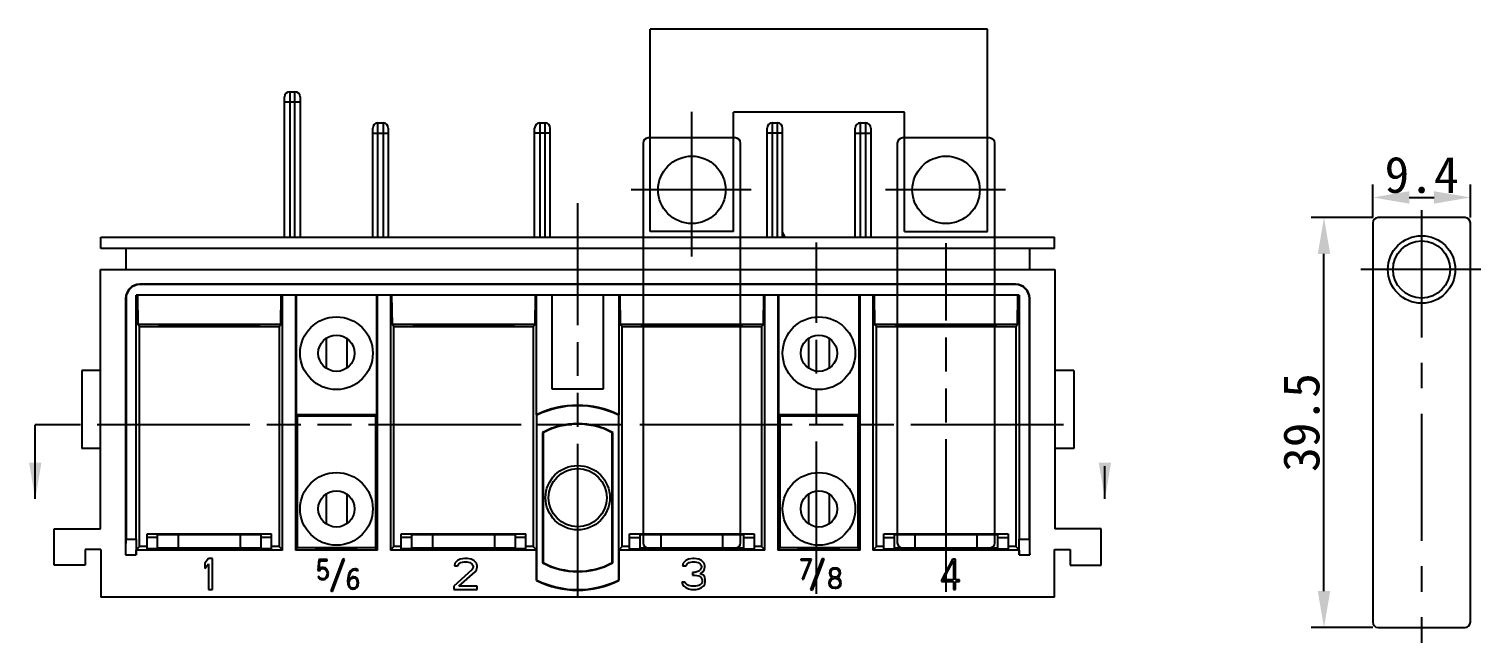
# Model space of a CAD drawing. Header units: millimetres. Extents: x -386 to 595, y -1 to 421.
# Drawn here: x -209 to -69.1, y 182.2 to 241.4 of the extents above; entities that cross this region are included whole.
import ezdxf

# ---------------------------------------------------------------- set-up
doc = ezdxf.new("R2010")
doc.units = ezdxf.units.MM
doc.header["$LTSCALE"] = 32.67
doc.header["$PDSIZE"] = 0.1
doc.linetypes.add('CENTER', pattern=[0.6, 0.375, -0.075, 0.075, -0.075])
doc.linetypes.add('PHANTOM', pattern=[0.8, 0.45, -0.05, 0.1, -0.05, 0.1, -0.05])
doc.layers.get('0').update_dxf_attribs({"linetype": 'CONTINUOUS'})
doc.layers.get('Defpoints').update_dxf_attribs({"linetype": 'CONTINUOUS'})
doc.layers.add('DEFAULT_3', color=7, linetype='PHANTOM')
doc.styles.get("Standard").update_dxf_attribs({"font": '仿宋_GB2312.ttf'})
doc.dimstyles.new('DIMSTYLE_1', dxfattribs={"dimtxt": 3.5, "dimasz": 3.5, "dimexe": 1.25, "dimexo": 0.5, "dimgap": 0.4375, "dimtad": 1, "dimdsep": 46, "dimtxsty": 'Standard', "dimblk": '_FILLED', "dimblk1": '_FILLED', "dimblk2": '_FILLED', "dimcen": 0.09, "dimclrt": 5, "dimadec": 0, "dimazin": 0, "dimtp": 0.3, "dimtm": 0.3, "dimtfac": 1, "dimtofl": 0, "dimtmove": 0, "dimatfit": 3, "dimldrblk": '_FILLED', "dimfxl": 0, "dimtolj": 1, "dimarcsym": 0})
doc.dimstyles.new('DIMSTYLE_2', dxfattribs={"dimtxt": 3.5, "dimasz": 3.5, "dimexe": 1.25, "dimexo": 0.5, "dimgap": 0.4375, "dimtad": 1, "dimdsep": 46, "dimtxsty": 'Standard', "dimblk": '_FILLED', "dimblk1": '_FILLED', "dimblk2": '_FILLED', "dimcen": 0.09, "dimclrt": 5, "dimadec": 0, "dimazin": 0, "dimtp": 0.2, "dimtm": 0.2, "dimtfac": 1, "dimtofl": 0, "dimtmove": 0, "dimatfit": 3, "dimldrblk": '_FILLED', "dimfxl": 0, "dimtolj": 1, "dimarcsym": 0})
doc.dimstyles.get("Standard").update_dxf_attribs({"dimtxt": 3.5, "dimasz": 3.5, "dimexe": 1.25, "dimexo": 0.5, "dimtad": 1, "dimdsep": 46, "dimtxsty": 'Standard', "dimblk": '_FILLED', "dimblk1": '_FILLED', "dimblk2": '_FILLED', "dimcen": 0.09, "dimclrt": 5, "dimadec": 0, "dimazin": 0, "dimtol": 1, "dimtp": 0.01, "dimtm": 0.01, "dimtfac": 1, "dimtofl": 0, "dimtmove": 0, "dimatfit": 3, "dimldrblk": '_FILLED', "dimfxl": 0, "dimtolj": 1, "dimarcsym": 0})

# ---------------------------------------------------------------- blocks, each defined once
blk = doc.blocks.new('_FILLED')
at = {"color": 0, "linetype": 'ByBlock'}
blk.add_solid([(0, 0), (-1, 0.171), (-1, -0.171)], dxfattribs=at)
blk = doc.blocks.new('*D151')
at = {"color": 0, "linetype": 'Continuous', "lineweight": -2}
for p, q in [((-79.48, 223.18), (-85.44, 223.18)), ((-84.19, 187.18), (-84.19, 219.68)), ((-79.48, 183.68), (-85.44, 183.68))]:
    blk.add_line(p, q, dxfattribs=at)
at = {"layer": 'Defpoints', "color": 0}
for p in [(-84.19, 223.18), (-78.98, 223.18), (-78.98, 183.68)]:
    blk.add_point(p, dxfattribs=at)
at = {"color": 0, "lineweight": -2, "xscale": 3.5, "yscale": 3.5, "zscale": 3.5}
for p, rotation in [((-84.19, 223.18), 90), ((-84.19, 183.68), 270)]:
    blk.add_blockref('_FILLED', p, dxfattribs=dict(at, rotation=rotation))
at = {"color": 5, "insert": (-88.13, 203.43), "char_height": 3.5, "attachment_point": 2, "rotation": 90}
blk.add_mtext('\\A1;39.5', dxfattribs=at)
blk = doc.blocks.new('*D152')
at = {"color": 0, "linetype": 'Continuous', "lineweight": -2}
for p, q in [((-79.48, 223.18), (-79.48, 226.37)), ((-70.08, 223.18), (-70.08, 226.37)), ((-75.98, 225.12), (-73.58, 225.12))]:
    blk.add_line(p, q, dxfattribs=at)
at = {"layer": 'Defpoints', "color": 0}
for p in [(-70.08, 225.12), (-79.48, 222.68), (-70.08, 222.68)]:
    blk.add_point(p, dxfattribs=at)
at = {"color": 0, "lineweight": -2, "xscale": 3.5, "yscale": 3.5, "zscale": 3.5, "rotation": 180}
blk.add_blockref('_FILLED', (-79.48, 225.12), dxfattribs=at)
at = {"color": 0, "lineweight": -2, "xscale": 3.5, "yscale": 3.5, "zscale": 3.5}
blk.add_blockref('_FILLED', (-70.08, 225.12), dxfattribs=at)
at = {"color": 5, "insert": (-74.78, 229.06), "char_height": 3.5, "attachment_point": 2}
blk.add_mtext('\\A1;9.4', dxfattribs=at)

msp = doc.modelspace()

# ---------------------------------------------------------------- linework, layer by layer
for p, q in [((-149.11452, 221.85046), (-149.11452, 241.35046)), ((-145.11452, 219.42843), (-145.11452, 233.38327)), ((-141.11452, 221.85046), (-141.11452, 233.35046)), ((-124.61452, 221.85046), (-116.61452, 221.85046))]:
    msp.add_line(p, q)
at = {"color": 7, "linetype": 'ByBlock'}
for p, q in [((-116.61452, 241.35046), (-149.11452, 241.35046)), ((-116.61452, 221.85046), (-116.61452, 241.35046)), ((-124.61452, 233.35046), (-141.11452, 233.35046)), ((-124.61452, 221.85046), (-124.61452, 233.35046))]:
    msp.add_line(p, q, dxfattribs=at)
at = {"color": 7, "linetype": 'Continuous'}
for p, q in [((-183.86452, 235.30866), (-183.86452, 221.30866)), ((-183.86452, 235.30866), (-183.36452, 235.30866)), ((-183.36452, 221.30866), (-183.36452, 235.30866)), ((-184.36452, 221.30866), (-184.36452, 234.80866)), ((-182.86452, 234.30866), (-184.36452, 234.30866)), ((-182.86452, 234.80866), (-182.86452, 221.30866)), ((-175.36452, 221.30866), (-175.36452, 232.30866)), ((-175.36452, 232.30866), (-174.86452, 232.30866)), ((-174.86452, 232.30866), (-174.86452, 221.30866)), ((-159.76452, 232.30866), (-159.76452, 221.30866)), ((-159.76452, 232.30866), (-159.26452, 232.30866)), ((-159.26452, 221.30866), (-159.26452, 232.30866)), ((-137.36452, 232.30866), (-137.36452, 221.30866)), ((-137.36452, 232.30866), (-136.86452, 232.30866)), ((-136.86452, 221.30866), (-136.86452, 232.30866)), ((-128.86452, 232.30866), (-128.36452, 232.30866)), ((-128.86452, 221.30866), (-128.86452, 232.30866)), ((-128.36452, 232.30866), (-128.36452, 221.30866)), ((-175.86452, 221.30866), (-175.86452, 231.80866)), ((-175.86452, 231.30866), (-174.36452, 231.30866)), ((-174.36452, 231.80866), (-174.36452, 221.30866)), ((-160.26452, 221.30866), (-160.26452, 231.80866)), ((-158.76452, 231.30866), (-160.26452, 231.30866)), ((-158.76452, 221.30866), (-158.76452, 231.80866)), ((-137.86452, 221.30866), (-137.86452, 231.80866)), ((-136.36452, 231.30866), (-137.86452, 231.30866)), ((-136.36452, 221.30866), (-136.36452, 231.80866)), ((-129.36452, 221.30866), (-129.36452, 231.80866)), ((-129.36452, 231.30866), (-127.86452, 231.30866)), ((-127.86452, 231.80866), (-127.86452, 221.30866)), ((-149.81452, 230.35046), (-149.81452, 191.85046)), ((-140.91452, 230.85046), (-149.31452, 230.85046)), ((-140.41452, 191.85046), (-140.41452, 230.35046)), ((-125.31452, 230.35046), (-125.31452, 191.85046)), ((-116.41452, 230.85046), (-124.81452, 230.85046)), ((-115.91452, 191.85046), (-115.91452, 230.35046)), ((-79.48272, 222.67977), (-79.48272, 184.17977)), ((-70.58272, 223.17977), (-78.98272, 223.17977)), ((-70.08272, 184.17977), (-70.08272, 222.67977)), ((-202.06452, 220.18901), (-202.06452, 221.30866)), ((-202.06452, 221.30866), (-110.16452, 221.30866)), ((-136.11452, 221.30866), (-136.36452, 221.80866)), ((-110.16452, 220.18901), (-110.16452, 221.30866)), ((-110.16452, 220.18901), (-202.06452, 220.18901)), ((-199.65816, 220.18901), (-199.65816, 218.18901)), ((-112.57089, 220.18901), (-112.57089, 218.18901)), ((-202.10816, 193.18901), (-202.10816, 218.18901)), ((-202.10816, 218.18901), (-110.12089, 218.18901)), ((-110.12089, 218.18901), (-110.12089, 193.18901)), ((-198.67125, 192.18901), (-198.67125, 215.68901)), ((-113.5578, 215.68901), (-198.67125, 215.68901)), ((-198.54907, 215.68901), (-198.50799, 212.86435)), ((-198.31452, 216.7188), (-198.31452, 216.75808)), ((-113.91452, 216.75808), (-198.31452, 216.75808)), ((-113.91452, 216.7188), (-198.31452, 216.7188)), ((-184.72106, 212.86435), (-184.67997, 215.68901)), ((-184.57089, 191.14537), (-184.57089, 215.68901)), ((-183.32397, 215.68901), (-183.32397, 191.14537)), ((-183.21924, 204.18901), (-183.21924, 215.68901)), ((-175.5098, 215.68901), (-175.5098, 204.18901)), ((-175.40508, 191.14537), (-175.40508, 215.68901)), ((-174.15816, 215.68901), (-174.15816, 191.14537)), ((-174.04907, 215.68901), (-174.00799, 212.86435)), ((-160.22106, 212.86435), (-160.17997, 215.68901)), ((-160.07089, 204.17549), (-160.07089, 215.68901)), ((-158.61452, 215.68901), (-158.61452, 206.68901)), ((-153.61452, 206.68901), (-153.61452, 215.68901)), ((-152.15816, 215.68901), (-152.15816, 204.17549)), ((-152.04907, 215.68901), (-152.00799, 212.86435)), ((-138.22106, 212.86435), (-138.17997, 215.68901)), ((-138.07089, 191.14537), (-138.07089, 215.68901)), ((-136.82397, 215.68901), (-136.82397, 191.14537)), ((-136.71924, 204.18901), (-136.71924, 215.68901)), ((-129.0098, 215.68901), (-129.0098, 204.18901)), ((-128.90508, 191.14537), (-128.90508, 215.68901)), ((-127.65816, 215.68901), (-127.65816, 191.14537)), ((-127.54907, 215.68901), (-127.50799, 212.86435)), ((-113.91452, 216.7188), (-113.91452, 216.75808)), ((-113.72106, 212.86435), (-113.67997, 215.68901)), ((-113.5578, 215.68901), (-113.5578, 192.18901)), ((-199.68359, 215.38901), (-199.68359, 190.68901)), ((-199.64431, 215.38901), (-199.68359, 215.38901)), ((-199.64431, 215.38901), (-199.64431, 192.18901)), ((-112.58473, 215.38901), (-112.54545, 215.38901)), ((-112.58473, 192.18901), (-112.58473, 215.38901)), ((-112.54545, 190.68901), (-112.54545, 215.38901)), ((-198.33264, 212.68901), (-198.50799, 212.86435)), ((-184.72106, 212.86435), (-198.50799, 212.86435)), ((-196.51452, 212.8426), (-196.51452, 212.80682)), ((-186.71452, 212.8426), (-196.51452, 212.8426)), ((-196.51452, 212.80682), (-186.71452, 212.80682)), ((-186.71452, 212.80682), (-186.71452, 212.8426)), ((-184.8964, 212.68901), (-184.72106, 212.86435)), ((-173.83264, 212.68901), (-174.00799, 212.86435)), ((-160.22106, 212.86435), (-174.00799, 212.86435)), ((-172.01452, 212.8426), (-172.01452, 212.80682)), ((-162.21452, 212.8426), (-172.01452, 212.8426)), ((-172.01452, 212.80682), (-162.21452, 212.80682)), ((-162.21452, 212.80682), (-162.21452, 212.8426)), ((-160.3964, 212.68901), (-160.22106, 212.86435)), ((-138.22106, 212.86435), (-152.00799, 212.86435)), ((-151.83264, 212.68901), (-152.00799, 212.86435)), ((-140.21452, 212.8426), (-150.01452, 212.8426)), ((-150.01452, 212.8426), (-150.01452, 212.80682)), ((-150.01452, 212.80682), (-140.21452, 212.80682)), ((-140.21452, 212.80682), (-140.21452, 212.8426)), ((-138.3964, 212.68901), (-138.22106, 212.86435)), ((-113.72106, 212.86435), (-127.50799, 212.86435)), ((-127.33264, 212.68901), (-127.50799, 212.86435)), ((-115.71452, 212.8426), (-125.51452, 212.8426)), ((-125.51452, 212.8426), (-125.51452, 212.80682)), ((-125.51452, 212.80682), (-115.71452, 212.80682)), ((-115.71452, 212.80682), (-115.71452, 212.8426)), ((-113.8964, 212.68901), (-113.72106, 212.86435)), ((-198.33264, 191.47089), (-198.33264, 212.68901)), ((-198.33264, 212.68901), (-184.8964, 212.68901)), ((-184.8964, 212.68901), (-184.8964, 191.47089)), ((-180.36452, 211.52483), (-180.36452, 208.6925)), ((-178.36452, 211.52483), (-178.36452, 208.6925)), ((-173.83264, 191.47089), (-173.83264, 212.68901)), ((-173.83264, 212.68901), (-160.3964, 212.68901)), ((-160.3964, 212.68901), (-160.3964, 191.47089)), ((-151.83264, 212.68901), (-138.3964, 212.68901)), ((-151.83264, 191.47089), (-151.83264, 212.68901)), ((-138.3964, 212.68901), (-138.3964, 191.47089)), ((-133.86452, 211.52483), (-133.86452, 208.6925)), ((-131.86452, 211.52483), (-131.86452, 208.6925)), ((-127.33264, 212.68901), (-113.8964, 212.68901)), ((-127.33264, 191.47089), (-127.33264, 212.68901)), ((-113.8964, 212.68901), (-113.8964, 191.47089)), ((-203.91452, 208.43901), (-203.91452, 200.93901)), ((-202.10816, 208.43901), (-203.91452, 208.43901)), ((-108.31452, 208.43901), (-110.12089, 208.43901)), ((-108.31452, 208.43901), (-108.31452, 200.93901)), ((-158.61452, 206.68901), (-153.61452, 206.68901)), ((-183.11452, 204.08429), (-183.21924, 204.18901)), ((-183.21924, 204.18901), (-175.5098, 204.18901)), ((-183.11452, 191.35482), (-183.11452, 204.08429)), ((-183.11452, 204.08429), (-175.61452, 204.08429)), ((-175.61452, 204.08429), (-175.5098, 204.18901)), ((-175.61452, 204.08429), (-175.61452, 191.35482)), ((-160.04732, 204.13456), (-160.07089, 204.17549)), ((-160.04732, 188.24345), (-160.04732, 204.13456)), ((-152.15816, 204.17549), (-152.18172, 204.13456)), ((-152.18172, 204.13456), (-152.18172, 188.24345)), ((-136.71924, 204.18901), (-129.0098, 204.18901)), ((-136.61452, 204.08429), (-136.71924, 204.18901)), ((-136.61452, 204.08429), (-129.11452, 204.08429)), ((-136.61452, 191.35482), (-136.61452, 204.08429)), ((-129.11452, 204.08429), (-129.0098, 204.18901)), ((-129.11452, 204.08429), (-129.11452, 191.35482)), ((-159.4518, 202.44137), (-159.49893, 202.46958)), ((-159.49893, 202.46958), (-159.49893, 189.90844)), ((-159.4518, 202.44137), (-159.4518, 189.93664)), ((-152.73012, 202.46958), (-152.77725, 202.44137)), ((-152.77725, 189.93664), (-152.77725, 202.44137)), ((-152.73012, 189.90844), (-152.73012, 202.46958)), ((-202.10816, 200.93901), (-203.91452, 200.93901)), ((-108.31452, 200.93901), (-110.12089, 200.93901)), ((-180.36452, 196.52483), (-180.36452, 193.6925)), ((-178.36452, 196.52483), (-178.36452, 193.6925)), ((-133.86452, 196.52483), (-133.86452, 193.6925)), ((-131.86452, 196.52483), (-131.86452, 193.6925)), ((-206.56452, 189.68901), (-206.56452, 193.18901)), ((-206.56452, 193.18901), (-202.10816, 193.18901)), ((-105.66452, 193.18901), (-110.12089, 193.18901)), ((-105.66452, 189.68901), (-105.66452, 193.18901)), ((-199.64431, 192.18901), (-198.67125, 192.18901)), ((-197.61452, 191.27198), (-197.61452, 192.68901)), ((-197.61452, 192.68901), (-185.61452, 192.68901)), ((-196.61452, 192.33767), (-197.61452, 192.33767)), ((-196.61452, 191.27198), (-196.61452, 192.57904)), ((-194.61452, 192.61395), (-194.61452, 191.35046)), ((-188.61452, 192.61395), (-194.61452, 192.61395)), ((-188.61452, 191.35046), (-188.61452, 192.61395)), ((-186.61452, 191.27198), (-186.61452, 192.57904)), ((-185.61452, 192.33767), (-186.61452, 192.33767)), ((-185.61452, 191.27198), (-185.61452, 192.68901)), ((-173.11452, 192.68901), (-161.11452, 192.68901)), ((-173.11452, 191.27198), (-173.11452, 192.68901)), ((-172.11452, 192.33767), (-173.11452, 192.33767)), ((-172.11452, 191.27198), (-172.11452, 192.57904)), ((-164.11452, 192.61395), (-170.11452, 192.61395)), ((-170.11452, 192.61395), (-170.11452, 191.35046)), ((-164.11452, 191.35046), (-164.11452, 192.61395)), ((-162.11452, 191.27198), (-162.11452, 192.57904)), ((-161.11452, 192.33767), (-162.11452, 192.33767)), ((-161.11452, 191.27198), (-161.11452, 192.68901)), ((-151.11452, 192.68901), (-139.11452, 192.68901)), ((-151.11452, 191.27198), (-151.11452, 192.68901)), ((-151.11452, 192.33767), (-150.11452, 192.33767)), ((-150.11452, 192.57904), (-150.11452, 191.27198)), ((-142.11452, 192.61395), (-148.11452, 192.61395)), ((-148.11452, 192.61395), (-148.11452, 191.35046)), ((-142.11452, 191.35046), (-142.11452, 192.61395)), ((-140.11452, 191.27198), (-140.11452, 192.57904)), ((-140.11452, 192.33767), (-139.11452, 192.33767)), ((-139.11452, 192.68901), (-139.11452, 191.27198)), ((-126.61452, 192.68901), (-114.61452, 192.68901)), ((-126.61452, 191.27198), (-126.61452, 192.68901)), ((-126.61452, 192.33767), (-125.61452, 192.33767)), ((-125.61452, 192.57904), (-125.61452, 191.27198)), ((-117.61452, 192.61395), (-123.61452, 192.61395)), ((-123.61452, 192.61395), (-123.61452, 191.35046)), ((-117.61452, 191.35046), (-117.61452, 192.61395)), ((-115.61452, 191.27198), (-115.61452, 192.57904)), ((-115.61452, 192.33767), (-114.61452, 192.33767)), ((-114.61452, 192.68901), (-114.61452, 191.27198)), ((-113.5578, 192.18901), (-112.58473, 192.18901)), ((-203.57725, 191.18901), (-203.57725, 189.68901)), ((-202.06452, 191.18901), (-203.57725, 191.18901)), ((-202.06452, 191.18901), (-202.06452, 186.60173)), ((-199.68359, 190.68901), (-198.65816, 190.68901)), ((-198.33264, 191.47089), (-198.65816, 191.14537)), ((-198.65816, 190.68901), (-198.65816, 191.14537)), ((-184.57089, 191.14537), (-198.65816, 191.14537)), ((-197.61452, 191.47089), (-198.33264, 191.47089)), ((-196.61452, 191.27198), (-197.61452, 191.27198)), ((-194.61452, 191.35046), (-188.61452, 191.35046)), ((-191.68952, 190.32866), (-192.06452, 189.88186)), ((-191.31452, 190.32866), (-191.68952, 190.32866)), ((-191.31452, 187.32866), (-191.31452, 190.32866)), ((-185.61452, 191.27198), (-186.61452, 191.27198)), ((-184.8964, 191.47089), (-185.61452, 191.47089)), ((-184.8964, 191.47089), (-184.57089, 191.14537)), ((-183.11452, 191.35482), (-183.32397, 191.14537)), ((-175.40508, 191.14537), (-183.32397, 191.14537)), ((-175.61452, 191.35482), (-183.11452, 191.35482)), ((-175.61452, 191.35482), (-175.40508, 191.14537)), ((-173.83264, 191.47089), (-174.15816, 191.14537)), ((-160.07089, 191.14537), (-174.15816, 191.14537)), ((-173.11452, 191.47089), (-173.83264, 191.47089)), ((-172.11452, 191.27198), (-173.11452, 191.27198)), ((-170.11452, 191.35046), (-164.11452, 191.35046)), ((-167.00202, 190.32866), (-167.43952, 190.26483)), ((-166.75202, 190.32866), (-167.00202, 190.32866)), ((-166.37702, 190.26483), (-166.75202, 190.32866)), ((-161.11452, 191.27198), (-162.11452, 191.27198)), ((-160.3964, 191.47089), (-161.11452, 191.47089)), ((-160.3964, 191.47089), (-160.07089, 191.14537)), ((-160.07089, 188.20253), (-160.07089, 191.14537)), ((-151.83264, 191.47089), (-152.15816, 191.14537)), ((-138.07089, 191.14537), (-152.15816, 191.14537)), ((-152.15816, 191.14537), (-152.15816, 188.20253)), ((-151.11452, 191.47089), (-151.83264, 191.47089)), ((-151.11452, 191.27198), (-150.11452, 191.27198)), ((-149.31452, 191.35046), (-140.91452, 191.35046)), ((-148.11452, 191.35046), (-142.11452, 191.35046)), ((-145.00202, 190.32866), (-145.43952, 190.26483)), ((-144.87702, 190.32866), (-145.00202, 190.32866)), ((-144.43952, 190.26483), (-144.87702, 190.32866)), ((-140.11452, 191.27198), (-139.11452, 191.27198)), ((-138.3964, 191.47089), (-139.11452, 191.47089)), ((-138.3964, 191.47089), (-138.07089, 191.14537)), ((-136.61452, 191.35482), (-136.82397, 191.14537)), ((-128.90508, 191.14537), (-136.82397, 191.14537)), ((-129.11452, 191.35482), (-136.61452, 191.35482)), ((-132.53977, 190.33224), (-133.66798, 187.3388)), ((-132.35262, 190.2617), (-132.53977, 190.33224)), ((-129.11452, 191.35482), (-128.90508, 191.14537)), ((-127.33264, 191.47089), (-127.65816, 191.14537)), ((-113.57089, 191.14537), (-127.65816, 191.14537)), ((-126.61452, 191.47089), (-127.33264, 191.47089)), ((-126.61452, 191.27198), (-125.61452, 191.27198)), ((-124.81452, 191.35046), (-116.41452, 191.35046)), ((-123.61452, 191.35046), (-117.61452, 191.35046)), ((-115.61452, 191.27198), (-114.61452, 191.27198)), ((-113.8964, 191.47089), (-114.61452, 191.47089)), ((-113.8964, 191.47089), (-113.57089, 191.14537)), ((-113.57089, 191.14537), (-113.57089, 190.68901)), ((-113.57089, 190.68901), (-112.54545, 190.68901)), ((-110.16452, 191.18901), (-108.6518, 191.18901)), ((-110.16452, 186.60173), (-110.16452, 191.18901)), ((-108.6518, 191.18901), (-108.6518, 189.68901)), ((-203.57725, 189.68901), (-206.56452, 189.68901)), ((-192.06452, 189.88186), (-192.06452, 189.37122)), ((-192.06452, 189.37122), (-191.68952, 189.81803)), ((-191.68952, 189.81803), (-191.68952, 187.32866)), ((-181.07075, 190.21432), (-181.14405, 189.17768)), ((-181.14405, 189.17768), (-180.99745, 189.14626)), ((-180.26447, 190.21432), (-181.07075, 190.21432)), ((-181.02887, 189.27192), (-180.95557, 190.10961)), ((-180.95557, 190.10961), (-180.26447, 190.10961)), ((-180.26447, 190.10961), (-180.26447, 190.21432)), ((-178.76352, 190.28762), (-179.92083, 187.21697)), ((-179.73368, 187.14643), (-178.57637, 190.21709)), ((-178.57637, 190.21709), (-178.76352, 190.28762)), ((-177.32117, 189.13783), (-177.25834, 189.24254)), ((-166.31452, 189.24356), (-168.06452, 187.64781)), ((-167.93952, 189.88186), (-168.00202, 189.62654)), ((-168.00202, 189.62654), (-167.68952, 189.62654)), ((-167.68952, 190.13717), (-167.93952, 189.88186)), ((-167.43952, 190.26483), (-167.68952, 190.13717)), ((-167.68952, 189.62654), (-167.56452, 189.81803)), ((-167.56452, 189.81803), (-167.37702, 189.94568)), ((-167.56452, 187.64781), (-166.00202, 189.05207)), ((-167.37702, 189.94568), (-167.06452, 190.00951)), ((-167.06452, 190.00951), (-166.81452, 190.00951)), ((-166.81452, 190.00951), (-166.50202, 189.94568)), ((-166.50202, 189.94568), (-166.31452, 189.81803)), ((-166.12702, 190.13717), (-166.37702, 190.26483)), ((-166.31452, 189.81803), (-166.18952, 189.62654)), ((-166.18952, 189.49888), (-166.31452, 189.24356)), ((-166.18952, 189.62654), (-166.18952, 189.49888)), ((-165.87702, 189.88186), (-166.12702, 190.13717)), ((-166.00202, 189.05207), (-165.87702, 189.24356)), ((-165.81452, 189.62654), (-165.87702, 189.88186)), ((-165.87702, 189.24356), (-165.81452, 189.49888)), ((-165.81452, 189.49888), (-165.81452, 189.62654)), ((-159.49893, 189.90844), (-159.4518, 189.93664)), ((-152.77725, 189.93664), (-152.73012, 189.90844)), ((-145.93952, 189.88186), (-146.00202, 189.62654)), ((-146.00202, 189.62654), (-145.68952, 189.62654)), ((-145.68952, 190.13717), (-145.93952, 189.88186)), ((-145.43952, 190.26483), (-145.68952, 190.13717)), ((-145.68952, 189.62654), (-145.56452, 189.81803)), ((-145.56452, 189.81803), (-145.37702, 189.94568)), ((-145.37702, 189.94568), (-145.06452, 190.00951)), ((-145.06452, 190.00951), (-144.81452, 190.00951)), ((-144.81452, 188.98824), (-145.06452, 188.98824)), ((-145.06452, 188.98824), (-145.06452, 188.73292)), ((-144.81452, 190.00951), (-144.50202, 189.94568)), ((-144.43952, 189.1159), (-144.81452, 188.98824)), ((-144.50202, 189.94568), (-144.31452, 189.81803)), ((-144.18952, 190.13717), (-144.43952, 190.26483)), ((-144.31452, 189.24356), (-144.43952, 189.1159)), ((-144.31452, 189.81803), (-144.18952, 189.62654)), ((-144.18952, 189.49888), (-144.31452, 189.24356)), ((-144.31452, 188.86058), (-144.06452, 189.05207)), ((-143.93952, 189.88186), (-144.18952, 190.13717)), ((-144.18952, 189.62654), (-144.18952, 189.49888)), ((-144.06452, 189.05207), (-143.93952, 189.24356)), ((-143.87702, 189.62654), (-143.93952, 189.88186)), ((-143.93952, 189.24356), (-143.87702, 189.49888)), ((-143.87702, 189.49888), (-143.87702, 189.62654)), ((-133.59316, 190.25853), (-134.61452, 190.25853)), ((-134.61452, 190.25853), (-134.61452, 190.15323)), ((-134.61452, 190.15323), (-133.7511, 190.15323)), ((-133.7511, 190.15323), (-134.47764, 188.3211)), ((-134.34075, 188.3211), (-133.59316, 190.25853)), ((-133.48083, 187.26827), (-132.35262, 190.2617)), ((-119.99646, 190.26584), (-121.06452, 188.23966)), ((-120.87604, 188.25537), (-119.90222, 190.14018)), ((-119.69803, 190.26584), (-119.99646, 190.26584)), ((-119.90222, 190.14018), (-119.90222, 188.25537)), ((-119.69803, 188.25537), (-119.69803, 190.26584)), ((-108.6518, 189.68901), (-105.66452, 189.68901)), ((-181.07075, 188.61223), (-181.15452, 188.53893)), ((-168.06452, 187.64781), (-168.06452, 187.32866)), ((-165.81452, 187.64781), (-167.56452, 187.64781)), ((-165.81452, 187.32866), (-165.81452, 187.64781)), ((-160.07089, 188.20253), (-160.04732, 188.24345)), ((-152.18172, 188.24345), (-152.15816, 188.20253)), ((-145.75202, 188.03079), (-146.06452, 188.03079)), ((-146.06452, 188.03079), (-146.00202, 187.8393)), ((-146.00202, 187.8393), (-145.87702, 187.64781)), ((-145.87702, 187.64781), (-145.68952, 187.52015)), ((-145.68952, 187.90313), (-145.75202, 188.03079)), ((-145.56452, 187.77547), (-145.68952, 187.90313)), ((-145.68952, 187.52015), (-145.43952, 187.39249)), ((-145.43952, 187.71164), (-145.56452, 187.77547)), ((-145.12702, 187.64781), (-145.43952, 187.71164)), ((-144.75202, 187.64781), (-145.12702, 187.64781)), ((-145.06452, 188.73292), (-144.81452, 188.73292)), ((-144.81452, 188.73292), (-144.43952, 188.66909)), ((-144.43952, 187.71164), (-144.75202, 187.64781)), ((-144.43952, 188.66909), (-144.25202, 188.54143)), ((-144.31452, 187.77547), (-144.43952, 187.71164)), ((-144.43952, 187.39249), (-144.18952, 187.52015)), ((-144.00202, 188.73292), (-144.31452, 188.86058)), ((-144.18952, 187.90313), (-144.31452, 187.77547)), ((-144.25202, 188.54143), (-144.12702, 188.28611)), ((-144.12702, 188.03079), (-144.18952, 187.90313)), ((-144.18952, 187.52015), (-144.00202, 187.64781)), ((-144.12702, 188.28611), (-144.12702, 188.03079)), ((-143.87702, 188.54143), (-144.00202, 188.73292)), ((-144.00202, 187.64781), (-143.87702, 187.8393)), ((-143.81452, 188.28611), (-143.87702, 188.54143)), ((-143.87702, 187.8393), (-143.81452, 188.03079)), ((-143.81452, 188.03079), (-143.81452, 188.28611)), ((-134.47764, 188.3211), (-134.34075, 188.3211)), ((-121.06452, 188.23966), (-121.06452, 188.0983)), ((-121.06452, 188.0983), (-119.90222, 188.0983)), ((-119.90222, 188.25537), (-120.87604, 188.25537)), ((-119.90222, 188.0983), (-119.90222, 187.32866)), ((-119.30536, 188.25537), (-119.69803, 188.25537)), ((-119.69803, 188.0983), (-119.30536, 188.0983)), ((-119.69803, 187.32866), (-119.69803, 188.0983)), ((-119.30536, 188.0983), (-119.30536, 188.25537)), ((-110.16452, 186.60173), (-202.06452, 186.60173)), ((-191.68952, 187.32866), (-191.31452, 187.32866)), ((-179.92083, 187.21697), (-179.73368, 187.14643)), ((-168.06452, 187.32866), (-165.81452, 187.32866)), ((-145.43952, 187.39249), (-145.18952, 187.32866)), ((-145.18952, 187.32866), (-144.68952, 187.32866)), ((-144.68952, 187.32866), (-144.43952, 187.39249)), ((-133.66798, 187.3388), (-133.48083, 187.26827)), ((-119.90222, 187.32866), (-119.69803, 187.32866)), ((-78.98272, 183.67977), (-70.58272, 183.67977))]:
    msp.add_line(p, q, dxfattribs=at)
at = {"color": 1, "linetype": 'CENTER'}
for p, q in [((-139.39329, 225.85046), (-150.95666, 225.85046)), ((-114.89329, 225.85046), (-126.45666, 225.85046)), ((-74.78272, 223.8829), (-74.78272, 182.1874)), ((-141.11452, 221.85046), (-149.11452, 221.85046)), ((-69.06148, 218.17977), (-80.62486, 218.17977))]:
    msp.add_line(p, q, dxfattribs=at)
at = {"color": 5, "linetype": 'Continuous'}
msp.add_line((-208.39133, 199.21901), (-208.39133, 203.21901), dxfattribs=at)
at = {"color": 7, "linetype": 'Continuous'}
for centre, radius in [((-145.11452, 225.85046), 3.25), ((-74.78272, 218.17977), 3.25), ((-74.78272, 218.17977), 2.75), ((-179.36452, 210.10866), 3.5), ((-132.86452, 210.10866), 3.5), ((-179.36452, 210.10866), 1.75), ((-132.86452, 210.10866), 1.75), ((-156.11452, 196.18901), 3.1), ((-156.11452, 196.18901), 2.8), ((-179.36452, 195.10866), 3.5), ((-132.86452, 195.10866), 3.5), ((-179.36452, 195.10866), 1.75), ((-132.86452, 195.10866), 1.75)]:
    msp.add_circle(centre, radius, dxfattribs=at)
msp.add_circle((-120.61452, 225.85046), 3.25)
for centre, radius, start, end in [((-183.86452, 234.80866), 0.5, 90, 180), ((-183.36452, 234.80866), 0.5, 0, 90), ((-175.36452, 231.80866), 0.5, 90, 180), ((-174.86452, 231.80866), 0.5, 0, 90), ((-159.76452, 231.80866), 0.5, 90, 180), ((-159.26452, 231.80866), 0.5, 0, 90), ((-137.36452, 231.80866), 0.5, 90, 180), ((-136.86452, 231.80866), 0.5, 0, 90), ((-128.86452, 231.80866), 0.5, 90, 180), ((-128.36452, 231.80866), 0.5, 0, 90), ((-149.31452, 230.35046), 0.5, 90, 180), ((-140.91452, 230.35046), 0.5, 0, 90), ((-124.81452, 230.35046), 0.5, 90, 180), ((-116.41452, 230.35046), 0.5, 0, 90), ((-78.98272, 222.67977), 0.5, 90, 180), ((-70.58272, 222.67977), 0.5, 0, 90), ((-198.31452, 215.38901), 1.36907, 90, 180), ((-198.31452, 215.38901), 1.32979, 90, 180), ((-113.91452, 215.38901), 1.36907, 0, 90), ((-113.91452, 215.38901), 1.32979, 0, 90), ((-156.11452, 196.18901), 8.91272, 63.646966, 116.353034), ((-156.11452, 196.18901), 8.8656, 63.6660197, 116.3339803), ((-156.11452, 196.18901), 7.1344, 61.6811433, 118.3188567), ((-156.11452, 196.18901), 7.08728, 61.9083904, 118.0916096), ((-149.31452, 191.85046), 0.5, 180, 270), ((-140.91452, 191.85046), 0.5, 270, 0), ((-124.81452, 191.85046), 0.5, 180, 270), ((-116.41452, 191.85046), 0.5, 270, 0), ((-156.11452, 196.18901), 7.1344, 241.6811433, 298.3188567), ((-156.11452, 196.18901), 7.08728, 241.9083904, 298.0916096), ((-156.11452, 196.18901), 8.91272, 243.646966, 296.353034), ((-156.11452, 196.18901), 8.8656, 243.6660197, 296.3339803), ((-78.98272, 184.17977), 0.5, 180, 270), ((-70.58272, 184.17977), 0.5, 270, 0)]:
    msp.add_arc(centre, radius, start, end, dxfattribs=at)
for centre in [(-179.36452, 204.14101), (-132.86452, 204.14101), (-179.36452, 191.29809), (-132.86452, 191.29809)]:
    msp.add_ellipse(centre, major_axis=(2, 0), ratio=0.008726868, dxfattribs=at)
for centre, major_axis, ratio, start_param, end_param in [((-199.68359, 192.18901), (0, 1.5), 0.026185922, 3.141592654, 4.71238898), ((-198.65816, 192.18901), (0, 1.5), 0.008726868, 1.570796327, 3.141592654), ((-194.61452, 192.57904), (2, 0), 0.017455065, 1.570796327, 3.141592654), ((-188.61452, 192.57904), (2, 0), 0.017455065, 0, 1.570796327), ((-170.11452, 192.57904), (2, 0), 0.017455065, 1.570796327, 3.141592654), ((-164.11452, 192.57904), (2, 0), 0.017455065, 0, 1.570796327), ((-148.11452, 192.57904), (2, 0), 0.017455065, 1.570796327, 3.141592654), ((-142.11452, 192.57904), (2, 0), 0.017455065, 0, 1.570796327), ((-123.61452, 192.57904), (2, 0), 0.017455065, 1.570796327, 3.141592654), ((-117.61452, 192.57904), (2, 0), 0.017455065, 0, 1.570796327), ((-113.57089, 192.18901), (0, 1.5), 0.008726868, 3.141592654, 4.71238898), ((-112.54545, 192.18901), (0, 1.5), 0.026185922, 1.570796327, 3.141592654), ((-194.61452, 191.36791), (2, 0), 0.008726868, 3.141592654, 4.71238898), ((-188.61452, 191.36791), (2, 0), 0.008726868, 4.71238898, 6.240216995), ((-170.11452, 191.36791), (2, 0), 0.008726868, 3.141592654, 4.71238898), ((-164.11452, 191.36791), (2, 0), 0.008726868, 4.71238898, 6.240216995), ((-148.11452, 191.36791), (2, 0), 0.008726868, 3.141592654, 4.71238898), ((-142.11452, 191.36791), (2, 0), 0.008726868, 4.71238898, 6.240216995), ((-123.61452, 191.36791), (2, 0), 0.008726868, 3.141592654, 4.71238898), ((-117.61452, 191.36791), (2, 0), 0.008726868, 4.71238898, 6.240216995)]:
    msp.add_ellipse(centre, major_axis=major_axis, ratio=ratio, start_param=start_param, end_param=end_param, dxfattribs=at)
for points in [[(-180.64143, 189.47087), (-180.80897, 189.4604), (-180.9451, 189.39757), (-181.02887, 189.27192)], [(-180.99745, 189.14626), (-180.91368, 189.29286), (-180.78803, 189.36616), (-180.64143, 189.36616)], [(-180.13881, 188.87401), (-180.15976, 189.2405), (-180.3273, 189.43946), (-180.64143, 189.47087)], [(-180.64143, 189.36616), (-180.41107, 189.32427), (-180.28541, 189.15673), (-180.26447, 188.86354)], [(-178.11729, 188.97562), (-178.23217, 188.76086), (-178.28452, 188.49908), (-178.28452, 188.19542)], [(-178.16934, 188.27919), (-178.17981, 188.47814), (-178.12745, 188.68756), (-178.0166, 188.91482)], [(-177.58295, 189.33678), (-177.81332, 189.32631), (-177.99133, 189.21112), (-178.11729, 188.97562)], [(-178.0166, 188.91482), (-177.91803, 189.11688), (-177.77143, 189.2216), (-177.58295, 189.23207)], [(-177.25834, 189.24254), (-177.36306, 189.29489), (-177.46777, 189.32631), (-177.58295, 189.33678)], [(-177.58295, 189.23207), (-177.49918, 189.2216), (-177.41541, 189.19018), (-177.32117, 189.13783)], [(-131.83689, 188.93184), (-131.84134, 188.70024), (-131.74658, 188.55282), (-131.56758, 188.47912)], [(-131.31487, 189.4373), (-131.65181, 189.41624), (-131.83082, 189.24777), (-131.83689, 188.93184)], [(-131.72552, 188.92136), (-131.72552, 189.17407), (-131.58864, 189.31095), (-131.31487, 189.33201)], [(-131.31472, 188.53682), (-131.58864, 188.54229), (-131.72552, 188.66865), (-131.72552, 188.92136)], [(-130.78839, 188.93189), (-130.80945, 189.24777), (-130.97792, 189.41624), (-131.31487, 189.4373)], [(-131.31487, 189.33201), (-131.06216, 189.31095), (-130.93581, 189.1846), (-130.91475, 188.93189)], [(-130.91475, 188.93189), (-130.93581, 188.66865), (-131.06216, 188.53177), (-131.31472, 188.53682)], [(-131.06216, 188.47912), (-130.89369, 188.55282), (-130.80945, 188.70024), (-130.78839, 188.93189)], [(-181.15452, 188.53893), (-181.03934, 188.37139), (-180.88227, 188.28762), (-180.68332, 188.27715)], [(-180.66238, 188.36092), (-180.82991, 188.36092), (-180.96604, 188.44469), (-181.07075, 188.61223)], [(-180.68332, 188.27715), (-180.50531, 188.28762), (-180.36918, 188.33998), (-180.26932, 188.46921)], [(-180.26447, 188.86354), (-180.29588, 188.5494), (-180.43201, 188.38186), (-180.66238, 188.36092)], [(-180.26932, 188.46921), (-180.19117, 188.57035), (-180.14929, 188.70647), (-180.13881, 188.87401)], [(-178.28452, 188.19542), (-178.28452, 187.65091), (-178.11698, 187.37866), (-177.78207, 187.37866)], [(-177.69832, 188.57448), (-177.88662, 188.58285), (-178.04368, 188.47814), (-178.16934, 188.27919)], [(-178.1484, 187.94411), (-178.13792, 188.24777), (-178.0018, 188.42578), (-177.72955, 188.47814)], [(-177.77125, 187.45742), (-178.0018, 187.46243), (-178.12745, 187.62997), (-178.1484, 187.94411)], [(-177.78207, 187.37866), (-177.44683, 187.37866), (-177.25834, 187.57762), (-177.22693, 187.98599)], [(-177.35258, 187.98599), (-177.37353, 187.62997), (-177.52012, 187.45196), (-177.77125, 187.45742)], [(-177.72955, 188.47814), (-177.49918, 188.4572), (-177.37353, 188.30013), (-177.35258, 187.98599)], [(-177.22693, 187.98599), (-177.25834, 188.36296), (-177.41541, 188.56191), (-177.69832, 188.57448)], [(-131.56758, 188.47912), (-131.79923, 188.39488), (-131.90452, 188.22641), (-131.90452, 187.9737)], [(-131.90452, 187.9737), (-131.90452, 187.63676), (-131.71499, 187.46828), (-131.31516, 187.46828)], [(-131.77817, 187.9737), (-131.77817, 188.24747), (-131.62022, 188.39488), (-131.31487, 188.41594)], [(-131.31487, 187.54199), (-131.62022, 187.54199), (-131.77817, 187.6894), (-131.77817, 187.9737)], [(-131.31516, 187.46828), (-131.12534, 187.46828), (-130.96739, 187.5104), (-130.85157, 187.59464)], [(-131.31487, 188.41594), (-131.02004, 188.39488), (-130.87263, 188.24747), (-130.85157, 187.9737)], [(-130.85157, 187.9737), (-130.87263, 187.6894), (-131.02004, 187.54199), (-131.31487, 187.54199)], [(-130.72522, 187.9737), (-130.73575, 188.22641), (-130.85157, 188.39488), (-131.06216, 188.47912)], [(-130.85157, 187.59464), (-130.77786, 187.67887), (-130.73575, 187.80523), (-130.72522, 187.9737)]]:
    msp.add_open_spline(points, degree=3, dxfattribs=at)
at = {"layer": 'DEFAULT_3', "color": 5, "linetype": 'PHANTOM'}
for p, q in [((-156.11452, 220.57402), (-156.11452, 224.57402)), ((-204.39133, 203.21901), (-208.39133, 203.21901))]:
    msp.add_line(p, q, dxfattribs=at)
at = {"layer": 'DEFAULT_3', "color": 6, "linetype": 'PHANTOM'}
for p, q in [((-156.11452, 186.68348), (-156.11452, 220.57402)), ((-133.11452, 186.90564), (-133.11452, 220.77702)), ((-120.61452, 187.11352), (-120.61452, 220.71023)), ((-109.30406, 203.21901), (-204.39133, 203.21901))]:
    msp.add_line(p, q, dxfattribs=at)

# ---------------------------------------------------------------- dimensions: what is measured, and where the dimension line sits
at = {"color": 6, "linetype": 'Continuous'}
dim = msp.add_linear_dim(base=(-70.08272, 225.1188), p1=(-79.48272, 222.67977), p2=(-70.08272, 222.67977), dimstyle='DIMSTYLE_2', dxfattribs=at)
dim.commit()
dim.dimension.update_dxf_attribs({"geometry": '*D152', "text_midpoint": (-74.78272, 225.1188), "dimtype": 160})
dim = msp.add_linear_dim(base=(-84.19394, 223.17977), p1=(-78.98272, 183.67977), p2=(-78.98272, 223.17977), angle=90, dimstyle='DIMSTYLE_1', dxfattribs=at)
dim.commit()
dim.dimension.update_dxf_attribs({"geometry": '*D151', "text_midpoint": (-84.19394, 203.42977), "dimtype": 160})

# ---------------------------------------------------------------- leaders
at = {"color": 7, "linetype": 'Continuous'}
for points in [[(-208.39133, 196.06313), (-208.39133, 199.21901)], [(-105.30406, 196.06313), (-105.30406, 199.21901)]]:
    msp.add_leader(points, dimstyle='Standard', override={"dimtad": 0}, dxfattribs=at)

doc.saveas('drawing.dxf')
